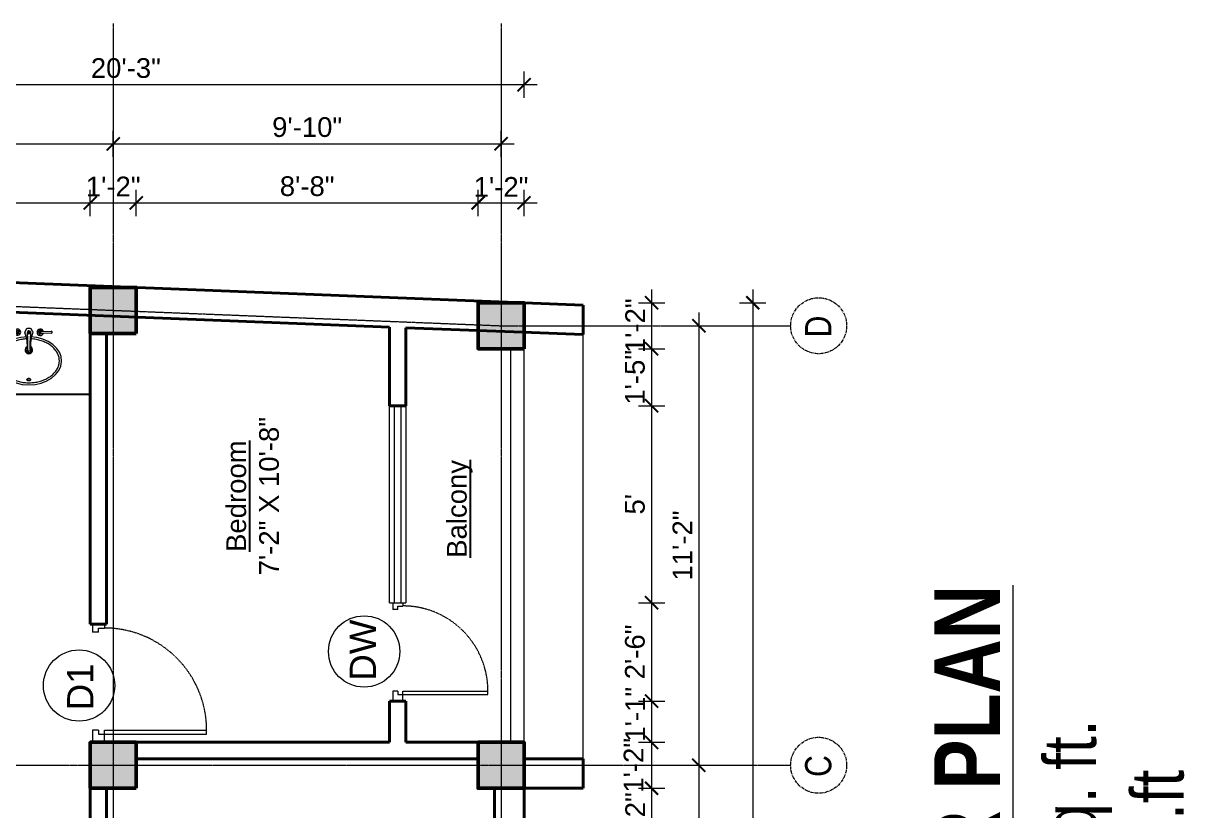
# Model space of a CAD drawing. Header units: inches. Extents: x 136316 to 155547, y -21384 to -17606.
# Drawn here: x 155179.7 to 155538.2, y -18360.2 to -18120.3 of the extents above; entities that cross this region are included whole.
import ezdxf

# ---------------------------------------------------------------- set-up
doc = ezdxf.new("R2010")
doc.units = ezdxf.units.IN
doc.header["$LTSCALE"] = 0.5
doc.header["$MEASUREMENT"] = 0
doc.header["$PDMODE"] = 66
doc.linetypes.add('CENTER', pattern=[2, 1.25, -0.25, 0.25, -0.25])
doc.linetypes.add('HIDDEN', pattern=[0.375, 0.25, -0.125])
for name, color, linetype, lineweight in [('Annotate-Lite.w', 177, 'Continuous', 9), ('Annotations-Bold.w', 177, 'Continuous', 13), ('C-COLUMN', 1, 'Continuous', 50), ('DIM', 4, 'Continuous', 5), ('DIM 1-100', 4, 'Continuous', 13), ('Door-Window.w', 4, 'Continuous', 15), ('Fittings', 9, 'Continuous', 5), ('PARAPET', 50, 'Continuous', 13), ('TEXT', 220, 'Continuous', 9), ('Text-100.w', 254, 'Continuous', 9), ('Toilet', 7, 'Continuous', 25), ('wall', 1, 'Continuous', 40)]:
    doc.layers.add(name, color=color, linetype=linetype, lineweight=lineweight)
doc.layers.add('furniture', color=31, linetype='Continuous')
doc.styles.add('ARAIL', font='ARIALN.TTF')
doc.styles.add('arial', font='arial.ttf')
doc.styles.add('arial.', font='arial.ttf')
doc.styles.add('gaurav', font='arial.ttf')
doc.styles.get("Standard").update_dxf_attribs({"font": 'arial.ttf'})
doc.dimstyles.new('1 by 96', dxfattribs={"dimtxt": 6, "dimasz": 4, "dimexe": 4, "dimexo": 4, "dimgap": 2, "dimtad": 1, "dimdec": 0, "dimzin": 0, "dimdsep": 46, "dimlunit": 4, "dimtxsty": 'Standard', "dimblk": 'ARCHTICK', "dimcen": 0, "dimdle": 4, "dimadec": 0, "dimazin": 0, "dimtfac": 1, "dimtdec": 0, "dimtix": 1, "dimtofl": 0, "dimtmove": 1, "dimatfit": 3, "dimldrblk": 'ARCHTICK', "dimfxl": 4, "dimfxlon": 1, "dimtolj": 1, "dimtzin": 0, "dimlwd": -1, "dimlwe": -1, "dimarcsym": 0})

# ---------------------------------------------------------------- blocks, each defined once
blk = doc.blocks.new('3-0')
at = {"ltscale": 3}
for p, q in [((11063.05, 10097.68), (11065.97, 10099.9)), ((11063.05, 10097.68), (11064.53, 10095.73)), ((11065.99, 10096.84), (11064.53, 10095.73)), ((11065.25, 10097.81), (11066.71, 10098.92)), ((11065.99, 10096.84), (11065.25, 10097.81)), ((11065.97, 10099.9), (11066.71, 10098.92)), ((11085.5, 10074.13), (11110.32, 10092.96)), ((11086.24, 10073.15), (11111.05, 10091.97)), ((11111.05, 10091.97), (11110.32, 10092.96)), ((11084.04, 10073.02), (11082.57, 10071.91)), ((11082.57, 10071.91), (11084.79, 10068.98)), ((11084.04, 10073.02), (11084.78, 10072.04)), ((11084.78, 10072.04), (11086.24, 10073.15)), ((11086.24, 10073.15), (11085.5, 10074.13)), ((11087.72, 10071.2), (11086.24, 10073.15)), ((11084.79, 10068.98), (11087.72, 10071.2))]:
    blk.add_line(p, q, dxfattribs=at)
at = {"layer": 'Door-Window.w', "color": 9, "linetype": 'HIDDEN', "lineweight": 18}
blk.add_arc((11085.5, 10074.13), 31.16, 37.1906, 127.1465, dxfattribs=at)
blk = doc.blocks.new('A$C604E024C')
at = {"linetype": 'ByBlock'}
for p, q in [((-107, 6), (-198, 9)), ((-101, 4), (-101, -4)), ((-101, 4), (-101, 1)), ((-101, 4), (-101, 4)), ((-101, 1), (-97, 1)), ((-101, 0), (-101, -4)), ((-101, 0), (-97, 0)), ((-97, 4), (-97, 1)), ((-97, 4), (-96, 4)), ((-96, 4), (-96, -4)), ((-6, 4), (-6, -4)), ((-6, 4), (-5, 4)), ((-5, 4), (-5, -4)), ((0, 13), (0, -13)), ((1, 4), (1, -4)), ((1, 4), (3, 4)), ((2, 4), (2, 1)), ((2, 4), (3, 4)), ((2, 1), (3, 1)), ((100, 2), (101, 2)), ((107, 6), (198, 9)), ((199, 8), (199, -8)), ((-107, -6), (-198, -9)), ((-101, -4), (-101, -4)), ((-101, -4), (-101, -4)), ((-97, 0), (-97, -4)), ((-97, -4), (-96, -4)), ((-96, -4), (-96, -4)), ((-6, -4), (-1, -4)), ((-5, -4), (-1, -4)), ((-1, -4), (-1, -4)), ((1, -4), (3, -4)), ((2, 0), (2, -4)), ((2, 0), (3, 0)), ((2, -4), (3, -4)), ((100, -2), (101, -2)), ((107, -6), (198, -9))]:
    blk.add_line(p, q, dxfattribs=at)
for points in [[(35, -3), (35, -3, 0.267949), (35, 2), (20, 29, 0.267949), (15, 31), (-15, 31, 0.267949), (-20, 29), (-35, 2, 0.267949), (-35, -3)], [(0, 13), (-5, 13, 0.267949), (-9, 10), (-13, 2, 0.267949), (-13, -3), (-9, -10, 0.267949), (-5, -13), (0, -13)], [(0, 13), (5, 13, -0.267949), (9, 10), (13, 2, -0.267949), (13, -3), (9, -10, -0.267949), (5, -13), (0, -13)], [(-15, -149, 0.267949), (-15, -154), (-9, -163, 0.267949), (-5, -166), (0, -166)], [(15, -149, -0.267949), (15, -154), (9, -163, -0.267949), (5, -166), (0, -166)]]:
    blk.add_lwpolyline(points, format="xyb", dxfattribs=at)
for centre, radius, start, end in [((-148, 0), 51.6, 171.6285, 188.3715), ((-198, 8), 1, 88.5767, 180), ((-99, 0), 27.8, 193.9353, 166.0647), ((-99, 0), 16.1, 203.4772, 156.5228), ((-99, 0), 13.6, 207.8254, 152.1746), ((-99, 0), 10.7, 215.7665, 144.2335), ((3, 2), 1.6, 270, 90.0142), ((3, 2), 2.2, 301.4048, 90), ((3, -2), 2.5, 270, 62.7097), ((99, 0), 27.8, 13.9353, 346.0647), ((99, 0), 16.1, 23.4772, 336.5228), ((99, 0), 13.6, 27.8254, 332.1746), ((99, 0), 10.7, 35.7665, 324.2335), ((198, 8), 1, 0, 91.4233), ((-198, -8), 1, 180, 271.4233), ((-325, -117), 312, 354.1333, 21.5654), ((-1093, -110), 1085, 357.1828, 5.6778), ((3, -2), 1.9, 270, 90), ((1084, -109), 1075, 174.3028, 182.8736), ((325, -117), 312, 158.4157, 185.9255), ((198, -8), 1, 268.5767, 0)]:
    blk.add_arc(centre, radius, start, end, dxfattribs=at)
blk.add_ellipse((99, 0), major_axis=(0, 4.4), ratio=0.647537, start_param=-0.996154, end_param=4.137747, dxfattribs=at)
blk.add_open_spline([(100, 2), (100, 3), (100, 3), (100, 3), (99, 4), (99, 4), (99, 4), (99, 4), (98, 4), (98, 4), (98, 3), (97, 3), (97, 3), (97, 2), (97, 2), (96, 1), (96, 0), (96, 0), (96, -2), (97, -2), (97, -3), (97, -3), (98, -4), (98, -4), (99, -4), (99, -4), (99, -4), (100, -3), (100, -3), (100, -3), (100, -2)], degree=3, knots=[5.296065, 5.296065, 5.296065, 5.296065, 5.668493, 5.668493, 6.044953, 6.044953, 6.283185, 6.283185, 6.283185, 6.618814, 6.618814, 6.954443, 6.954443, 7.290072, 7.290072, 7.6257, 7.6257, 8.094621, 8.094621, 8.563542, 8.563542, 8.940002, 8.940002, 9.316461, 9.316461, 9.692921, 9.692921, 10.069381, 10.069381, 10.411893, 10.411893, 10.411893, 10.411893], dxfattribs=at)
blk = doc.blocks.new('basin')
for radius, start, end in [(1.14, 113.503, 66.2712), (0.79, 126.715, 52.8739)]:
    blk.add_arc((134195.31, -39122.53), radius, start, end)
blk.add_ellipse((134195.31, -39125.83), major_axis=(-9.97, 0), ratio=0.736887, start_param=4.757716, end_param=10.948885)
blk.add_ellipse((134195.31, -39131.57), major_axis=(0.448, 0), ratio=0.674502)
for points, knots in [([(134194.69, -39119.15), (134194.32, -39119.17), (134193.96, -39119.2), (134193.09, -39119.32), (134192.57, -39119.42), (134191.58, -39119.69), (134191.1, -39119.85), (134190.19, -39120.23), (134189.76, -39120.45), (134188.95, -39120.93), (134188.57, -39121.2), (134187.89, -39121.77), (134187.59, -39122.07), (134187.06, -39122.71), (134186.83, -39123.04), (134186.45, -39123.73), (134186.3, -39124.08), (134186.09, -39124.79), (134186.03, -39125.15), (134185.99, -39125.61), (134185.99, -39125.72), (134185.99, -39125.83), (134185.99, -39126.08), (134186.01, -39126.34), (134186.11, -39126.94), (134186.2, -39127.29), (134186.47, -39127.97), (134186.64, -39128.31), (134187.06, -39128.96), (134187.31, -39129.28), (134187.88, -39129.88), (134188.2, -39130.16), (134188.9, -39130.7), (134189.28, -39130.94), (134190.1, -39131.39), (134190.53, -39131.59), (134191.45, -39131.93), (134191.92, -39132.08), (134192.9, -39132.31), (134193.4, -39132.4), (134194.43, -39132.51), (134194.94, -39132.53), (134195.97, -39132.52), (134196.49, -39132.48), (134197.5, -39132.35), (134198, -39132.25), (134198.97, -39132), (134199.44, -39131.84), (134200.34, -39131.48), (134200.76, -39131.27), (134201.56, -39130.8), (134201.93, -39130.55), (134202.61, -39130), (134202.91, -39129.71), (134203.45, -39129.1), (134203.69, -39128.78), (134204.08, -39128.12), (134204.24, -39127.78), (134204.48, -39127.09), (134204.56, -39126.74), (134204.64, -39126.04), (134204.64, -39125.69), (134204.57, -39124.98), (134204.49, -39124.62), (134204.25, -39123.91), (134204.09, -39123.56), (134203.69, -39122.89), (134203.45, -39122.56), (134202.89, -39121.93), (134202.58, -39121.63), (134201.88, -39121.07), (134201.49, -39120.81), (134200.67, -39120.35), (134200.22, -39120.13), (134199.3, -39119.77), (134198.81, -39119.62), (134197.81, -39119.37), (134197.29, -39119.28), (134196.49, -39119.19), (134196.22, -39119.16), (134195.94, -39119.15)], [4.778413, 4.778413, 4.778413, 4.778413, 4.89303, 4.89303, 5.060537, 5.060537, 5.228045, 5.228045, 5.395552, 5.395552, 5.56306, 5.56306, 5.730567, 5.730567, 5.898075, 5.898075, 6.065582, 6.065582, 6.233089, 6.233089, 6.283185, 6.283185, 6.283185, 6.401225, 6.401225, 6.564378, 6.564378, 6.727532, 6.727532, 6.890685, 6.890685, 7.053839, 7.053839, 7.216992, 7.216992, 7.380146, 7.380146, 7.543299, 7.543299, 7.706452, 7.706452, 7.869606, 7.869606, 8.032759, 8.032759, 8.195913, 8.195913, 8.359066, 8.359066, 8.52222, 8.52222, 8.685373, 8.685373, 8.848527, 8.848527, 9.01168, 9.01168, 9.174834, 9.174834, 9.337987, 9.337987, 9.501141, 9.501141, 9.668648, 9.668648, 9.836155, 9.836155, 10.003663, 10.003663, 10.17117, 10.17117, 10.338678, 10.338678, 10.506185, 10.506185, 10.673693, 10.673693, 10.8412, 10.8412, 10.929386, 10.929386, 10.929386, 10.929386]), ([(134195.86, -39131.57), (134195.86, -39131.55), (134195.86, -39131.52), (134195.84, -39131.46), (134195.83, -39131.44), (134195.79, -39131.36), (134195.75, -39131.32), (134195.66, -39131.25), (134195.6, -39131.23), (134195.46, -39131.18), (134195.36, -39131.16), (134195.17, -39131.17), (134195.07, -39131.2), (134194.94, -39131.27), (134194.9, -39131.3), (134194.83, -39131.37), (134194.8, -39131.4), (134194.77, -39131.48), (134194.76, -39131.52), (134194.75, -39131.6), (134194.76, -39131.65), (134194.79, -39131.73), (134194.81, -39131.76), (134194.87, -39131.83), (134194.9, -39131.86), (134194.98, -39131.9), (134195.02, -39131.92), (134195.15, -39131.97), (134195.25, -39131.99), (134195.44, -39131.98), (134195.54, -39131.95), (134195.67, -39131.89), (134195.72, -39131.85), (134195.79, -39131.78), (134195.81, -39131.75), (134195.85, -39131.67), (134195.86, -39131.63), (134195.86, -39131.58), (134195.86, -39131.58), (134195.86, -39131.57)], [0, 0, 0, 0, 0.188397, 0.188397, 0.376794, 0.376794, 0.73698, 0.73698, 1.097166, 1.097166, 1.657793, 1.657793, 2.21842, 2.21842, 2.564182, 2.564182, 2.840364, 2.840364, 3.116547, 3.116547, 3.39273, 3.39273, 3.668913, 3.668913, 3.945096, 3.945096, 4.221279, 4.221279, 4.783807, 4.783807, 5.346334, 5.346334, 5.697184, 5.697184, 5.974645, 5.974645, 6.252106, 6.252106, 6.283185, 6.283185, 6.283185, 6.283185])]:
    blk.add_open_spline(points, degree=3, knots=knots)
at = {"xscale": 0.03499430959345774, "yscale": 0.03499430959345774, "zscale": 0.03499430959345774, "rotation": 359.9929103328581}
blk.add_blockref('A$C604E024C', (134195.31, -39117.12), dxfattribs=at)
blk = doc.blocks.new('_ArchTick')
at = {"color": 0, "linetype": 'ByBlock', "const_width": 0.15}
blk.add_lwpolyline([(-0.5, -0.5), (0.5, 0.5)], dxfattribs=at)
blk = doc.blocks.new('*D935')
at = {"layer": 'Defpoints', "color": 0, "transparency": 16777216}
for p in [(155200.03, -18174.99), (155103.44, -18196.33), (155200.03, -18200.77)]:
    blk.add_point(p, dxfattribs=at)
at = {"layer": 'DIM 1-100', "color": 0, "transparency": 16777216}
for p, q in [((155103.44, -18178.99), (155103.44, -18170.99)), ((155200.03, -18178.99), (155200.03, -18170.99)), ((155099.44, -18174.99), (155204.03, -18174.99))]:
    blk.add_line(p, q, dxfattribs=at)
at = {"layer": 'DIM 1-100', "color": 0, "transparency": 16777216, "xscale": 4, "yscale": 4, "zscale": 4, "rotation": 180}
blk.add_blockref('_ArchTick', (155103.44, -18174.99), dxfattribs=at)
at = {"layer": 'DIM 1-100', "color": 0, "transparency": 16777216, "xscale": 4, "yscale": 4, "zscale": 4}
blk.add_blockref('_ArchTick', (155200.03, -18174.99), dxfattribs=at)
at = {"layer": 'DIM 1-100', "color": 0, "transparency": 16777216, "insert": (155151.73, -18169.93), "char_height": 6, "attachment_point": 5}
blk.add_mtext('\\A1;8\'-1"', dxfattribs=at)
blk = doc.blocks.new('*D936')
at = {"layer": 'Defpoints', "color": 0, "transparency": 16777216}
for p in [(155214.03, -18174.99), (155200.03, -18200.77), (155214.03, -18200.77)]:
    blk.add_point(p, dxfattribs=at)
at = {"layer": 'DIM 1-100', "color": 0, "transparency": 16777216}
for p, q in [((155200.03, -18178.99), (155200.03, -18170.99)), ((155214.03, -18178.99), (155214.03, -18170.99)), ((155196.03, -18174.99), (155218.03, -18174.99))]:
    blk.add_line(p, q, dxfattribs=at)
at = {"layer": 'DIM 1-100', "color": 0, "transparency": 16777216, "xscale": 4, "yscale": 4, "zscale": 4, "rotation": 180}
blk.add_blockref('_ArchTick', (155200.03, -18174.99), dxfattribs=at)
at = {"layer": 'DIM 1-100', "color": 0, "transparency": 16777216, "xscale": 4, "yscale": 4, "zscale": 4}
blk.add_blockref('_ArchTick', (155214.03, -18174.99), dxfattribs=at)
at = {"layer": 'DIM 1-100', "color": 0, "transparency": 16777216, "insert": (155207.03, -18169.98), "char_height": 6, "attachment_point": 5}
blk.add_mtext('\\A1;1\'-2"', dxfattribs=at)
blk = doc.blocks.new('*D937')
at = {"layer": 'Defpoints', "color": 0, "transparency": 16777216}
for p in [(155318.26, -18174.99), (155214.03, -18200.77), (155318.26, -18205.43)]:
    blk.add_point(p, dxfattribs=at)
at = {"layer": 'DIM 1-100', "color": 0, "transparency": 16777216}
for p, q in [((155214.03, -18178.99), (155214.03, -18170.99)), ((155318.26, -18178.99), (155318.26, -18170.99)), ((155210.03, -18174.99), (155322.26, -18174.99))]:
    blk.add_line(p, q, dxfattribs=at)
at = {"layer": 'DIM 1-100', "color": 0, "transparency": 16777216, "xscale": 4, "yscale": 4, "zscale": 4, "rotation": 180}
blk.add_blockref('_ArchTick', (155214.03, -18174.99), dxfattribs=at)
at = {"layer": 'DIM 1-100', "color": 0, "transparency": 16777216, "xscale": 4, "yscale": 4, "zscale": 4}
blk.add_blockref('_ArchTick', (155318.26, -18174.99), dxfattribs=at)
at = {"layer": 'DIM 1-100', "color": 0, "transparency": 16777216, "insert": (155266.15, -18169.93), "char_height": 6, "attachment_point": 5}
blk.add_mtext('\\A1;8\'-8"', dxfattribs=at)
blk = doc.blocks.new('*D938')
at = {"layer": 'Defpoints', "color": 0, "transparency": 16777216}
for p in [(155332.26, -18174.99), (155318.26, -18205.43), (155332.26, -18205.43)]:
    blk.add_point(p, dxfattribs=at)
at = {"layer": 'DIM 1-100', "color": 0, "transparency": 16777216}
for p, q in [((155318.26, -18178.99), (155318.26, -18170.99)), ((155332.26, -18178.99), (155332.26, -18170.99)), ((155314.26, -18174.99), (155336.26, -18174.99))]:
    blk.add_line(p, q, dxfattribs=at)
at = {"layer": 'DIM 1-100', "color": 0, "transparency": 16777216, "xscale": 4, "yscale": 4, "zscale": 4, "rotation": 180}
blk.add_blockref('_ArchTick', (155318.26, -18174.99), dxfattribs=at)
at = {"layer": 'DIM 1-100', "color": 0, "transparency": 16777216, "xscale": 4, "yscale": 4, "zscale": 4}
blk.add_blockref('_ArchTick', (155332.26, -18174.99), dxfattribs=at)
at = {"layer": 'DIM 1-100', "color": 0, "transparency": 16777216, "insert": (155325.26, -18170.11), "char_height": 6, "attachment_point": 5}
blk.add_mtext('\\A1;1\'-2"', dxfattribs=at)
blk = doc.blocks.new('*D939')
at = {"layer": 'Defpoints', "color": 0, "transparency": 16777216}
for p in [(155207.03, -18156.99), (155096.44, -18196.33), (155207.03, -18200.5)]:
    blk.add_point(p, dxfattribs=at)
at = {"layer": 'DIM 1-100', "color": 0, "transparency": 16777216}
for p, q in [((155096.44, -18160.99), (155096.44, -18152.99)), ((155207.03, -18160.99), (155207.03, -18152.99)), ((155092.44, -18156.99), (155211.03, -18156.99))]:
    blk.add_line(p, q, dxfattribs=at)
at = {"layer": 'DIM 1-100', "color": 0, "transparency": 16777216, "xscale": 4, "yscale": 4, "zscale": 4, "rotation": 180}
blk.add_blockref('_ArchTick', (155096.44, -18156.99), dxfattribs=at)
at = {"layer": 'DIM 1-100', "color": 0, "transparency": 16777216, "xscale": 4, "yscale": 4, "zscale": 4}
blk.add_blockref('_ArchTick', (155207.03, -18156.99), dxfattribs=at)
at = {"layer": 'DIM 1-100', "color": 0, "transparency": 16777216, "insert": (155151.73, -18151.93), "char_height": 6, "attachment_point": 5}
blk.add_mtext('\\A1;9\'-3"', dxfattribs=at)
blk = doc.blocks.new('*D940')
at = {"layer": 'Defpoints', "color": 0, "transparency": 16777216}
for p in [(155325.26, -18156.99), (155207.03, -18200.5), (155325.26, -18205.16)]:
    blk.add_point(p, dxfattribs=at)
at = {"layer": 'DIM 1-100', "color": 0, "transparency": 16777216}
for p, q in [((155207.03, -18160.99), (155207.03, -18152.99)), ((155325.26, -18160.99), (155325.26, -18152.99)), ((155203.03, -18156.99), (155329.26, -18156.99))]:
    blk.add_line(p, q, dxfattribs=at)
at = {"layer": 'DIM 1-100', "color": 0, "transparency": 16777216, "xscale": 4, "yscale": 4, "zscale": 4, "rotation": 180}
blk.add_blockref('_ArchTick', (155207.03, -18156.99), dxfattribs=at)
at = {"layer": 'DIM 1-100', "color": 0, "transparency": 16777216, "xscale": 4, "yscale": 4, "zscale": 4}
blk.add_blockref('_ArchTick', (155325.26, -18156.99), dxfattribs=at)
at = {"layer": 'DIM 1-100', "color": 0, "transparency": 16777216, "insert": (155266.15, -18151.93), "char_height": 6, "attachment_point": 5}
blk.add_mtext('\\A1;9\'-10"', dxfattribs=at)
blk = doc.blocks.new('*D941')
at = {"layer": 'Defpoints', "color": 0, "transparency": 16777216}
for p in [(155089.5, -18138.99), (155089.5, -18195.86), (155332.26, -18205.43)]:
    blk.add_point(p, dxfattribs=at)
at = {"layer": 'DIM 1-100', "color": 0, "transparency": 16777216}
for p, q in [((155089.5, -18142.99), (155089.5, -18134.99)), ((155332.26, -18142.99), (155332.26, -18134.99)), ((155336.26, -18138.99), (155085.5, -18138.99))]:
    blk.add_line(p, q, dxfattribs=at)
at = {"layer": 'DIM 1-100', "color": 0, "transparency": 16777216, "xscale": 4, "yscale": 4, "zscale": 4, "rotation": 180}
blk.add_blockref('_ArchTick', (155089.5, -18138.99), dxfattribs=at)
at = {"layer": 'DIM 1-100', "color": 0, "transparency": 16777216, "xscale": 4, "yscale": 4, "zscale": 4}
blk.add_blockref('_ArchTick', (155332.26, -18138.99), dxfattribs=at)
at = {"layer": 'DIM 1-100', "color": 0, "transparency": 16777216, "insert": (155210.88, -18133.93), "char_height": 6, "attachment_point": 5}
blk.add_mtext('\\A1;20\'-3"', dxfattribs=at)
blk = doc.blocks.new('*D1043')
at = {"layer": 'Defpoints', "color": 0, "transparency": 16777216}
for p in [(155332.26, -18205.43), (155332.26, -18219.43), (155371.14, -18219.43)]:
    blk.add_point(p, dxfattribs=at)
at = {"layer": 'DIM 1-100', "color": 0, "transparency": 16777216}
for p, q in [((155371.14, -18201.43), (155371.14, -18223.43)), ((155367.14, -18205.43), (155375.14, -18205.43)), ((155367.14, -18219.43), (155375.14, -18219.43))]:
    blk.add_line(p, q, dxfattribs=at)
at = {"layer": 'DIM 1-100', "color": 0, "transparency": 16777216, "xscale": 4, "yscale": 4, "zscale": 4}
for p, rotation in [((155371.14, -18205.43), 90), ((155371.14, -18219.43), 270)]:
    blk.add_blockref('_ArchTick', p, dxfattribs=dict(at, rotation=rotation))
at = {"layer": 'DIM 1-100', "color": 0, "transparency": 16777216, "insert": (155366.13, -18212.43), "char_height": 6, "attachment_point": 5, "rotation": 90}
blk.add_mtext('\\A1;1\'-2"', dxfattribs=at)
blk = doc.blocks.new('*D1044')
at = {"layer": 'Defpoints', "color": 0, "transparency": 16777216}
for p in [(155332.26, -18219.43), (155296.26, -18236.84), (155371.14, -18236.84)]:
    blk.add_point(p, dxfattribs=at)
at = {"layer": 'DIM 1-100', "color": 0, "transparency": 16777216}
for p, q in [((155371.14, -18215.43), (155371.14, -18240.84)), ((155367.14, -18219.43), (155375.14, -18219.43)), ((155367.14, -18236.84), (155375.14, -18236.84))]:
    blk.add_line(p, q, dxfattribs=at)
at = {"layer": 'DIM 1-100', "color": 0, "transparency": 16777216, "xscale": 4, "yscale": 4, "zscale": 4}
for p, rotation in [((155371.14, -18219.43), 90), ((155371.14, -18236.84), 270)]:
    blk.add_blockref('_ArchTick', p, dxfattribs=dict(at, rotation=rotation))
at = {"layer": 'DIM 1-100', "color": 0, "transparency": 16777216, "insert": (155366.08, -18228.14), "char_height": 6, "attachment_point": 5, "rotation": 90}
blk.add_mtext('\\A1;1\'-5"', dxfattribs=at)
blk = doc.blocks.new('*D1045')
at = {"layer": 'Defpoints', "color": 0, "transparency": 16777216}
for p in [(155296.26, -18236.84), (155296.26, -18296.84), (155371.14, -18296.84)]:
    blk.add_point(p, dxfattribs=at)
at = {"layer": 'DIM 1-100', "color": 0, "transparency": 16777216}
for p, q in [((155371.14, -18232.84), (155371.14, -18300.84)), ((155367.14, -18236.84), (155375.14, -18236.84)), ((155367.14, -18296.84), (155375.14, -18296.84))]:
    blk.add_line(p, q, dxfattribs=at)
at = {"layer": 'DIM 1-100', "color": 0, "transparency": 16777216, "xscale": 4, "yscale": 4, "zscale": 4}
for p, rotation in [((155371.14, -18236.84), 90), ((155371.14, -18296.84), 270)]:
    blk.add_blockref('_ArchTick', p, dxfattribs=dict(at, rotation=rotation))
at = {"layer": 'DIM 1-100', "color": 0, "transparency": 16777216, "insert": (155366.09, -18266.84), "char_height": 6, "attachment_point": 5, "rotation": 90}
blk.add_mtext("\\A1;5'", dxfattribs=at)
blk = doc.blocks.new('*D1046')
at = {"layer": 'Defpoints', "color": 0, "transparency": 16777216}
for p in [(155296.26, -18296.84), (155296.26, -18326.84), (155371.14, -18326.84)]:
    blk.add_point(p, dxfattribs=at)
at = {"layer": 'DIM 1-100', "color": 0, "transparency": 16777216}
for p, q in [((155371.14, -18292.84), (155371.14, -18330.84)), ((155367.14, -18296.84), (155375.14, -18296.84)), ((155367.14, -18326.84), (155375.14, -18326.84))]:
    blk.add_line(p, q, dxfattribs=at)
at = {"layer": 'DIM 1-100', "color": 0, "transparency": 16777216, "xscale": 4, "yscale": 4, "zscale": 4}
for p, rotation in [((155371.14, -18296.84), 90), ((155371.14, -18326.84), 270)]:
    blk.add_blockref('_ArchTick', p, dxfattribs=dict(at, rotation=rotation))
at = {"layer": 'DIM 1-100', "color": 0, "transparency": 16777216, "insert": (155366.08, -18311.84), "char_height": 6, "attachment_point": 5, "rotation": 90}
blk.add_mtext('\\A1;2\'-6"', dxfattribs=at)
blk = doc.blocks.new('*D1047')
at = {"layer": 'Defpoints', "color": 0, "transparency": 16777216}
for p in [(155296.26, -18326.84), (155318.26, -18339.39), (155371.14, -18339.39)]:
    blk.add_point(p, dxfattribs=at)
at = {"layer": 'DIM 1-100', "color": 0, "transparency": 16777216}
for p, q in [((155371.14, -18322.84), (155371.14, -18343.39)), ((155367.14, -18326.84), (155375.14, -18326.84)), ((155367.14, -18339.39), (155375.14, -18339.39))]:
    blk.add_line(p, q, dxfattribs=at)
at = {"layer": 'DIM 1-100', "color": 0, "transparency": 16777216, "xscale": 4, "yscale": 4, "zscale": 4}
for p, rotation in [((155371.14, -18326.84), 90), ((155371.14, -18339.39), 270)]:
    blk.add_blockref('_ArchTick', p, dxfattribs=dict(at, rotation=rotation))
at = {"layer": 'DIM 1-100', "color": 0, "transparency": 16777216, "insert": (155366.13, -18330.84), "char_height": 6, "attachment_point": 5, "rotation": 90}
blk.add_mtext('\\A1;1\'-1"', dxfattribs=at)
blk = doc.blocks.new('*D1048')
at = {"layer": 'Defpoints', "color": 0, "transparency": 16777216}
for p in [(155318.26, -18339.39), (155332.26, -18353.39), (155371.14, -18353.39)]:
    blk.add_point(p, dxfattribs=at)
at = {"layer": 'DIM 1-100', "color": 0, "transparency": 16777216}
for p, q in [((155371.14, -18335.39), (155371.14, -18357.39)), ((155367.14, -18339.39), (155375.14, -18339.39)), ((155367.14, -18353.39), (155375.14, -18353.39))]:
    blk.add_line(p, q, dxfattribs=at)
at = {"layer": 'DIM 1-100', "color": 0, "transparency": 16777216, "xscale": 4, "yscale": 4, "zscale": 4}
for p, rotation in [((155371.14, -18339.39), 90), ((155371.14, -18353.39), 270)]:
    blk.add_blockref('_ArchTick', p, dxfattribs=dict(at, rotation=rotation))
at = {"layer": 'DIM 1-100', "color": 0, "transparency": 16777216, "insert": (155365.63, -18346.39), "char_height": 6, "attachment_point": 5, "rotation": 90}
blk.add_mtext('\\A1;1\'-2"', dxfattribs=at)
blk = doc.blocks.new('*D1049')
at = {"layer": 'Defpoints', "color": 0, "transparency": 16777216}
for p in [(155332.26, -18353.39), (155332.26, -18366.95), (155371.14, -18366.95)]:
    blk.add_point(p, dxfattribs=at)
at = {"layer": 'DIM 1-100', "color": 0, "transparency": 16777216}
for p, q in [((155371.14, -18349.39), (155371.14, -18370.95)), ((155367.14, -18353.39), (155375.14, -18353.39)), ((155367.14, -18366.95), (155375.14, -18366.95))]:
    blk.add_line(p, q, dxfattribs=at)
at = {"layer": 'DIM 1-100', "color": 0, "transparency": 16777216, "xscale": 4, "yscale": 4, "zscale": 4}
for p, rotation in [((155371.14, -18353.39), 90), ((155371.14, -18366.95), 270)]:
    blk.add_blockref('_ArchTick', p, dxfattribs=dict(at, rotation=rotation))
at = {"layer": 'DIM 1-100', "color": 0, "transparency": 16777216, "insert": (155366.13, -18362.95), "char_height": 6, "attachment_point": 5, "rotation": 90}
blk.add_mtext('\\A1;1\'-2"', dxfattribs=at)
blk = doc.blocks.new('*D1059')
at = {"layer": 'Defpoints', "color": 0, "transparency": 16777216}
for p in [(155332.26, -18212.43), (155332.26, -18346.39), (155385.54, -18346.39)]:
    blk.add_point(p, dxfattribs=at)
at = {"layer": 'DIM 1-100', "color": 0, "transparency": 16777216}
for p, q in [((155385.54, -18208.43), (155385.54, -18350.39)), ((155381.54, -18212.43), (155389.54, -18212.43)), ((155381.54, -18346.39), (155389.54, -18346.39))]:
    blk.add_line(p, q, dxfattribs=at)
at = {"layer": 'DIM 1-100', "color": 0, "transparency": 16777216, "xscale": 4, "yscale": 4, "zscale": 4}
for p, rotation in [((155385.54, -18212.43), 90), ((155385.54, -18346.39), 270)]:
    blk.add_blockref('_ArchTick', p, dxfattribs=dict(at, rotation=rotation))
at = {"layer": 'DIM 1-100', "color": 0, "transparency": 16777216, "insert": (155380.53, -18279.41), "char_height": 6, "attachment_point": 5, "rotation": 90}
blk.add_mtext('\\A1;11\'-2"', dxfattribs=at)
blk = doc.blocks.new('*D1060')
at = {"layer": 'Defpoints', "color": 0, "transparency": 16777216}
for p in [(155332.26, -18346.39), (155332.26, -18482.89), (155385.54, -18482.89)]:
    blk.add_point(p, dxfattribs=at)
at = {"layer": 'DIM 1-100', "color": 0, "transparency": 16777216}
for p, q in [((155385.54, -18342.39), (155385.54, -18486.89)), ((155381.54, -18346.39), (155389.54, -18346.39)), ((155381.54, -18482.89), (155389.54, -18482.89))]:
    blk.add_line(p, q, dxfattribs=at)
at = {"layer": 'DIM 1-100', "color": 0, "transparency": 16777216, "xscale": 4, "yscale": 4, "zscale": 4}
for p, rotation in [((155385.54, -18346.39), 90), ((155385.54, -18482.89), 270)]:
    blk.add_blockref('_ArchTick', p, dxfattribs=dict(at, rotation=rotation))
at = {"layer": 'DIM 1-100', "color": 0, "transparency": 16777216, "insert": (155380.48, -18414.64), "char_height": 6, "attachment_point": 5, "rotation": 90}
blk.add_mtext('\\A1;11\'-5"', dxfattribs=at)
blk = doc.blocks.new('*D961')
at = {"layer": 'Defpoints', "color": 0, "transparency": 16777216}
for p in [(155332.26, -18205.43), (155214.03, -18597.54), (155401.98, -18597.54)]:
    blk.add_point(p, dxfattribs=at)
at = {"layer": 'DIM 1-100', "color": 0, "transparency": 16777216}
for p, q in [((155401.98, -18201.43), (155401.98, -18601.54)), ((155397.98, -18205.43), (155405.98, -18205.43)), ((155397.98, -18597.54), (155405.98, -18597.54))]:
    blk.add_line(p, q, dxfattribs=at)
at = {"layer": 'DIM 1-100', "color": 0, "transparency": 16777216, "xscale": 4, "yscale": 4, "zscale": 4}
for p, rotation in [((155401.98, -18205.43), 90), ((155401.98, -18597.54), 270)]:
    blk.add_blockref('_ArchTick', p, dxfattribs=dict(at, rotation=rotation))
at = {"layer": 'DIM 1-100', "color": 0, "transparency": 16777216, "insert": (155396.92, -18401.49), "char_height": 6, "attachment_point": 5, "rotation": 90}
blk.add_mtext('\\A1;32\'-8"', dxfattribs=at)

msp = doc.modelspace()

# ---------------------------------------------------------------- hatches: boundary and pattern name
at = {"layer": 'C-COLUMN'}
h = msp.add_hatch(color=256, dxfattribs=at)
h.dxf.hatch_style = 1
h.paths.add_polyline_path([(155200.03, -18200.77), (155200.03, -18214.77), (155214.03, -18214.77), (155214.03, -18200.77)])
h = msp.add_hatch(color=256, dxfattribs=at)
h.dxf.hatch_style = 1
h.paths.add_polyline_path([(155318.26, -18205.43), (155318.26, -18219.43), (155332.26, -18219.43), (155332.26, -18205.43)])
h = msp.add_hatch(color=256, dxfattribs=at)
h.dxf.hatch_style = 1
h.paths.add_polyline_path([(155200.03, -18339.39), (155200.03, -18353.39), (155214.03, -18353.39), (155214.03, -18339.39)])
h = msp.add_hatch(color=256, dxfattribs=at)
h.dxf.hatch_style = 1
h.paths.add_polyline_path([(155318.26, -18339.39), (155318.26, -18353.39), (155332.26, -18353.39), (155332.26, -18339.39)])

# ---------------------------------------------------------------- linework, layer by layer
at = {"layer": 'Annotate-Lite.w', "ltscale": 0.005}
for centre in [(155283.52, -18311.71), (155196.62, -18322.08)]:
    msp.add_circle(centre, 10.86, dxfattribs=at)
at = {"layer": 'Annotations-Bold.w', "linetype": 'CENTER', "ltscale": 0.3}
for p, q in [((155207.03, -18120.32), (155207.03, -18680.54)), ((155325.26, -18120.32), (155325.26, -18680.54)), ((154966.78, -18346.39), (155413.53, -18346.39))]:
    msp.add_line(p, q, dxfattribs=at)
msp.add_lwpolyline([(154966.78, -18203.33), (155096.44, -18203.33), (155325.26, -18212.43), (155413.53, -18212.43)], dxfattribs=at)
at = {"layer": 'Annotations-Bold.w', "linetype": 'CENTER', "ltscale": 1.5}
for centre in [(155422.07, -18212.43), (155422.07, -18346.39)]:
    msp.add_circle(centre, 8.53, dxfattribs=at)
at = {"layer": 'C-COLUMN'}
for points in [[(155214.03, -18214.77), (155214.03, -18200.77), (155200.03, -18200.77), (155200.03, -18214.77)], [(155332.26, -18219.43), (155332.26, -18205.43), (155318.26, -18205.43), (155318.26, -18219.43)], [(155214.03, -18353.39), (155214.03, -18339.39), (155200.03, -18339.39), (155200.03, -18353.39)], [(155332.26, -18353.39), (155332.26, -18339.39), (155318.26, -18339.39), (155318.26, -18353.39)]]:
    msp.add_lwpolyline(points, close=True, dxfattribs=at)
at = {"layer": 'DIM'}
for p, q in [((155291.26, -18296.84), (155291.26, -18236.84)), ((155292.76, -18296.84), (155292.76, -18236.84)), ((155294.76, -18296.84), (155294.76, -18236.84)), ((155296.26, -18236.84), (155296.26, -18296.84)), ((155291.26, -18296.84), (155296.26, -18296.84))]:
    msp.add_line(p, q, dxfattribs=at)
at = {"layer": 'furniture'}
msp.add_line((155164.03, -18233.24), (155200.03, -18233.24), dxfattribs=at)
at = {"layer": 'PARAPET', "ltscale": 100}
for p, q in [((155332.26, -18205.43), (155350.26, -18206.14)), ((155350.26, -18344.39), (155350.26, -18215.15)), ((155328.26, -18339.39), (155328.26, -18219.43)), ((155332.26, -18339.39), (155332.26, -18219.43))]:
    msp.add_line(p, q, dxfattribs=at)
at = {"layer": 'Toilet'}
msp.add_line((155332.26, -18205.43), (155089.5, -18195.86), dxfattribs=at)
at = {"layer": 'wall'}
for p, q in [((155332.26, -18205.43), (155089.5, -18195.86)), ((155332.26, -18205.43), (155350.26, -18206.14)), ((155350.26, -18215.15), (155350.26, -18206.14)), ((155291.26, -18212.82), (155164.03, -18207.81)), ((155291.26, -18236.84), (155291.26, -18212.82)), ((155331.91, -18214.43), (155296.26, -18213.02)), ((155296.26, -18236.84), (155296.26, -18213.02)), ((155200.03, -18303.39), (155200.03, -18214.77)), ((155205.03, -18303.39), (155205.03, -18214.77)), ((155331.91, -18214.43), (155350.26, -18215.15)), ((155296.26, -18236.84), (155291.26, -18236.84)), ((155205.03, -18303.39), (155200.03, -18303.39)), ((155291.26, -18326.84), (155291.26, -18339.39)), ((155291.26, -18326.84), (155296.26, -18326.84)), ((155291.26, -18326.84), (155296.26, -18326.84)), ((155296.26, -18326.84), (155296.26, -18339.39)), ((155291.26, -18339.39), (155214.03, -18339.39)), ((155318.26, -18339.39), (155296.26, -18339.39)), ((155318.26, -18344.39), (155214.03, -18344.39)), ((155332.26, -18344.39), (155350.26, -18344.39)), ((155350.26, -18353.39), (155350.26, -18344.39)), ((155200.03, -18420.89), (155200.03, -18353.39)), ((155205.03, -18420.89), (155205.03, -18353.39)), ((155323.26, -18366.95), (155323.26, -18353.39)), ((155332.26, -18366.95), (155332.26, -18353.39)), ((155332.26, -18353.39), (155350.26, -18353.39))]:
    msp.add_line(p, q, dxfattribs=at)

# ---------------------------------------------------------------- block references
at = {"layer": 'Door-Window.w', "linetype": 'ByBlock'}
for p, xscale, yscale, zscale, rotation in [((142862.67, -19410.75), 0.8331589850765497, 0.8331589850765497, 0.8331589850765497, 322.7330628613126), ((140286.94, -19659.95), 0.9997912369827213, 0.9997912369827213, 0.9997912369827213, 322.8094047884902)]:
    msp.add_blockref('3-0', p, dxfattribs=dict(at, xscale=xscale, yscale=yscale, zscale=zscale, rotation=rotation))
at = {"layer": 'Fittings', "lineweight": 15, "rotation": 359.8162799008568}
msp.add_blockref('basin', (21112.14, 21332.82), dxfattribs=at)

# ---------------------------------------------------------------- texts
at = {"layer": 'Annotate-Lite.w', "ltscale": 0.005, "char_height": 8, "attachment_point": 1, "rotation": 90, "style": 'gaurav'}
for s, insert in [('DW', (155279.12, -18320.6)), ('D1', (155192.97, -18329.63))]:
    msp.add_mtext_dynamic_manual_height_columns(s, width=8, gutter_width=100, heights=[0], dxfattribs=dict(at, insert=insert))
at = {"layer": 'Annotations-Bold.w', "linetype": 'CENTER', "ltscale": 1.5, "char_height": 8, "attachment_point": 1, "rotation": 90, "style": 'ARAIL'}
for s, insert in [('D', (155417.93, -18215.97)), ('C', (155417.93, -18349.93))]:
    msp.add_mtext_dynamic_manual_height_columns(s, width=6.5393, gutter_width=100, heights=[0], dxfattribs=dict(at, insert=insert))
at = {"layer": 'TEXT', "lineweight": -2, "char_height": 6, "width": 127.5059, "attachment_point": 5, "rotation": 90, "style": 'arial.'}
for s, insert in [('{\\LBedroom\\P}7\'-2" X 10\'-8"', (155249.56, -18264.37)), ('{\\LBalcony}', (155312.67, -18268.25))]:
    msp.add_mtext(s, dxfattribs=dict(at, insert=insert))
at = {"layer": 'Text-100.w', "insert": (155457.32, -18418.07), "char_height": 20, "width": 569.1024, "attachment_point": 2, "rotation": 90, "style": 'arial'}
msp.add_mtext('\\A1;{\\fArial Narrow|b1|i0|c0|p34;\\LSECOND FLOOR PLAN\\P\\fArial Narrow|b0|i0|c0|p34;\\H0.8x;\\lAREA : 627.35 sq. ft.\\PVOID: 32.21 sq.ft}', dxfattribs=at)

# ---------------------------------------------------------------- dimensions: what is measured, and where the dimension line sits
at = {"layer": 'DIM 1-100'}
for base, p1, p2, angle, picture, middle in [((155089.5, -18138.99), (155332.26, -18205.43), (155089.5, -18195.86), 180, '*D941', (155210.88, -18133.93)), ((155207.03, -18156.99), (155096.44, -18196.33), (155207.03, -18200.5), 180, '*D939', (155151.73, -18151.93)), ((155325.26, -18156.99), (155207.03, -18200.5), (155325.26, -18205.16), 180, '*D940', (155266.15, -18151.93)), ((155200.03, -18174.99), (155103.44, -18196.33), (155200.03, -18200.77), 180, '*D935', (155151.73, -18169.93)), ((155318.26, -18174.99), (155214.03, -18200.77), (155318.26, -18205.43), 180, '*D937', (155266.15, -18169.93)), ((155401.98, -18597.54), (155332.26, -18205.43), (155214.03, -18597.54), 90, '*D961', (155396.92, -18401.49)), ((155385.54, -18346.39), (155332.26, -18212.43), (155332.26, -18346.39), 90, '*D1059', (155380.53, -18279.41)), ((155371.14, -18296.84), (155296.26, -18236.84), (155296.26, -18296.84), 90, '*D1045', (155366.09, -18266.84)), ((155371.14, -18326.84), (155296.26, -18296.84), (155296.26, -18326.84), 90, '*D1046', (155366.08, -18311.84)), ((155385.5445998, -18482.89092295), (155332.2633498, -18346.39092295), (155332.2633498, -18482.89092295), 90, '*D1060', (155380.48116188, -18414.64092295))]:
    dim = msp.add_linear_dim(base=base, p1=p1, p2=p2, angle=angle, dimstyle='1 by 96', dxfattribs=at)
    dim.commit()
    dim.dimension.update_dxf_attribs({"geometry": picture, "text_midpoint": middle})
for base, p1, p2, angle, picture, middle in [((155214.03, -18174.99), (155200.03, -18200.77), (155214.03, -18200.77), 180, '*D936', (155207.03, -18174.99)), ((155332.26, -18174.99), (155318.26, -18205.43), (155332.26, -18205.43), 180, '*D938', (155325.26, -18175.12)), ((155371.14, -18219.43), (155332.26, -18205.43), (155332.26, -18219.43), 90, '*D1043', (155371.14, -18212.43)), ((155371.14, -18236.84), (155332.26, -18219.43), (155296.26, -18236.84), 90, '*D1044', (155371.14, -18228.14)), ((155371.14, -18339.39), (155296.26, -18326.84), (155318.26, -18339.39), 90, '*D1047', (155371.14, -18330.84)), ((155371.14, -18353.39), (155318.26, -18339.39), (155332.26, -18353.39), 90, '*D1048', (155370.64, -18346.39)), ((155371.14, -18366.95), (155332.26, -18353.39), (155332.26, -18366.95), 90, '*D1049', (155371.14, -18362.95))]:
    dim = msp.add_linear_dim(base=base, p1=p1, p2=p2, angle=angle, dimstyle='1 by 96', dxfattribs=at)
    dim.commit()
    dim.dimension.update_dxf_attribs({"geometry": picture, "text_midpoint": middle, "dimtype": 160})

doc.saveas('drawing.dxf')
